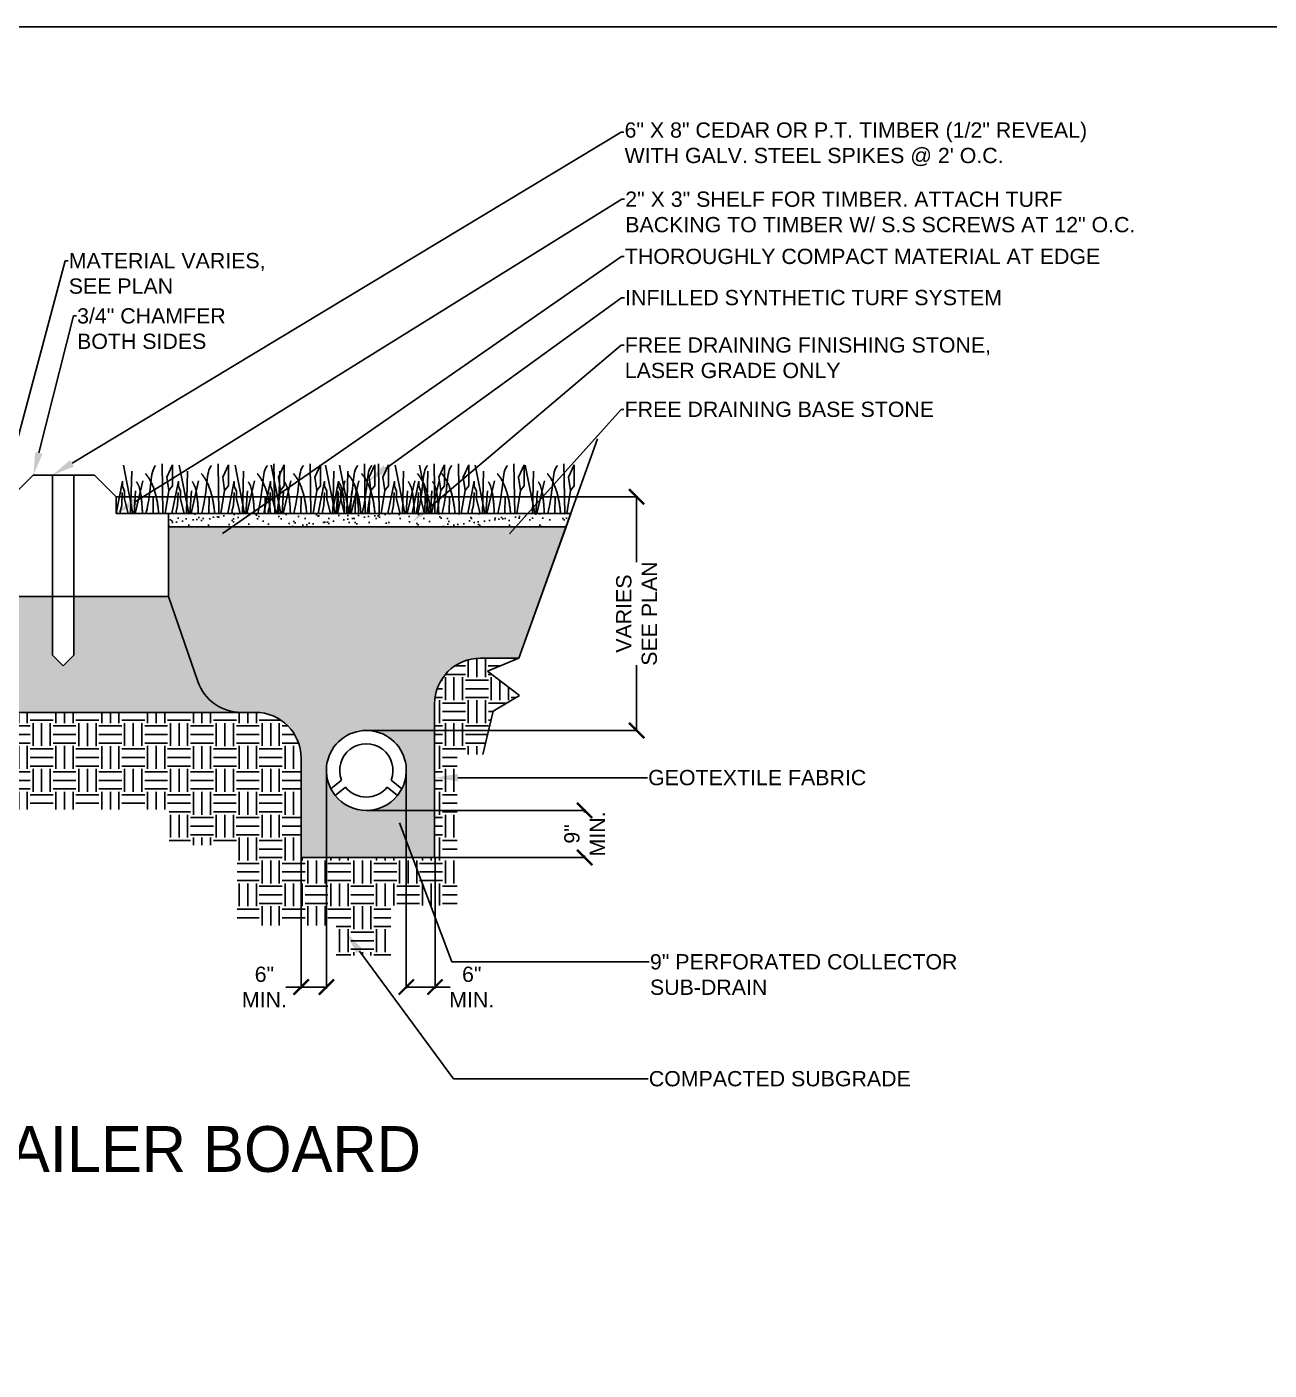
# Model space of a CAD drawing. Header units: inches. Extents: x 0 to 21.9, y 0 to 8.2.
# Drawn here: x 1.794 to 5.222, y 4.477 to 8.185 of the extents above; entities that cross this region are included whole.
import ezdxf
from ezdxf import colors
from ezdxf.entities.mleader import LeaderData, LeaderLine
from ezdxf.math import Vec2, Vec3

# ---------------------------------------------------------------- set-up
doc = ezdxf.new("R2010")
doc.units = ezdxf.units.IN
doc.header["$LTSCALE"] = 0.25
doc.header["$MEASUREMENT"] = 0
doc.linetypes.add('ACAD_ISO03W100', pattern=[30, 12, -18])
doc.linetypes.add('ACAD_ISO04W100', pattern=[30, 24, -3, 0, -3])
doc.layers.add('detail', color=7, linetype='Continuous')
doc.styles.add('Annotative', font='arial.ttf')
doc.styles.get("Standard").update_dxf_attribs({"font": 'bgothl.ttf'})
doc.dimstyles.new('Copy of Standard', dxfattribs={"dimtxt": 2, "dimasz": 2, "dimexe": 0.18, "dimexo": 0.0625, "dimgap": 0.09, "dimtad": 0, "dimdec": 4, "dimzin": 0, "dimdsep": 46, "dimlunit": 4, "dimtxsty": 'Standard', "dimblk": 'ARCHTICK', "dimcen": 0.09, "dimadec": 0, "dimazin": 0, "dimtfac": 1, "dimtdec": 4, "dimtofl": 0, "dimtmove": 0, "dimatfit": 3, "dimfxl": 1, "dimtolj": 1, "dimtzin": 0, "dimarcsym": 0})

# ---------------------------------------------------------------- blocks, each defined once
blk = doc.blocks.new('_ArchTick')
at = {"color": 0, "linetype": 'ByBlock', "const_width": 0.15}
blk.add_lwpolyline([(-0.5, -0.5), (0.5, 0.5)], dxfattribs=at)
blk = doc.blocks.new('*D14')
at = {"color": 0, "lineweight": -2, "transparency": 16777216}
for p, q in [((2.0415, 6.888), (3.4806, 6.888)), ((3.4768, 6.888), (3.4768, 6.7075)), ((3.4768, 6.2428), (3.4768, 6.4232)), ((2.7323, 6.2428), (3.4806, 6.2428))]:
    blk.add_line(p, q, dxfattribs=at)
at = {"layer": 'Defpoints', "color": 0, "transparency": 16777216}
for p in [(2.0402, 6.888), (2.731, 6.2428), (3.4768, 6.2428)]:
    blk.add_point(p, dxfattribs=at)
at = {"color": 0, "lineweight": -2, "transparency": 16777216, "xscale": 0.04214501527345906, "yscale": 0.04214501527345906, "zscale": 0.04214501527345906}
for p, rotation in [((3.4768, 6.888), 90), ((3.4768, 6.2428), 270)]:
    blk.add_blockref('_ArchTick', p, dxfattribs=dict(at, rotation=rotation))
at = {"color": 0, "transparency": 16777216, "insert": (3.4768, 6.5654), "char_height": 0.04215, "attachment_point": 5, "rotation": 90, "style": 'Annotative'}
blk.add_mtext('\\A1;VARIES\\PSEE PLAN', dxfattribs=at)
blk = doc.blocks.new('*D15')
at = {"color": 0, "lineweight": -2, "transparency": 16777216}
for p, q in [((2.7323, 6.0222), (3.3371, 6.0222)), ((3.3333, 6.0222), (3.3333, 6.0165)), ((3.3333, 5.8922), (3.3333, 5.8979)), ((2.9205, 5.8922), (3.3371, 5.8922))]:
    blk.add_line(p, q, dxfattribs=at)
at = {"layer": 'Defpoints', "color": 0, "transparency": 16777216}
for p in [(2.731, 6.0222), (2.9192, 5.8922), (3.3333, 5.8922)]:
    blk.add_point(p, dxfattribs=at)
at = {"color": 0, "lineweight": -2, "transparency": 16777216, "xscale": 0.04214501527345906, "yscale": 0.04214501527345906, "zscale": 0.04214501527345906}
for p, rotation in [((3.3333, 6.0222), 90), ((3.3333, 5.8922), 270)]:
    blk.add_blockref('_ArchTick', p, dxfattribs=dict(at, rotation=rotation))
at = {"color": 0, "transparency": 16777216, "insert": (3.3333, 5.9572), "char_height": 0.04215, "attachment_point": 5, "rotation": 90, "style": 'Annotative'}
blk.add_mtext('\\A1;9"\\PMIN.', dxfattribs=at)
blk = doc.blocks.new('*D16')
at = {"color": 0, "lineweight": -2, "transparency": 16777216}
for p, q in [((2.8413, 6.1312), (2.8413, 5.5309)), ((2.9205, 5.8909), (2.9205, 5.5309)), ((2.8413, 5.5347), (2.9205, 5.5347)), ((2.9205, 5.5347), (2.9627, 5.5347))]:
    blk.add_line(p, q, dxfattribs=at)
at = {"layer": 'Defpoints', "color": 0, "transparency": 16777216}
for p in [(2.8413, 6.1325), (2.9205, 5.8922), (2.9205, 5.5347)]:
    blk.add_point(p, dxfattribs=at)
at = {"color": 0, "lineweight": -2, "transparency": 16777216, "xscale": 0.04214501527345906, "yscale": 0.04214501527345906, "zscale": 0.04214501527345906, "rotation": 180}
blk.add_blockref('_ArchTick', (2.8413, 5.5347), dxfattribs=at)
at = {"color": 0, "lineweight": -2, "transparency": 16777216, "xscale": 0.04214501527345906, "yscale": 0.04214501527345906, "zscale": 0.04214501527345906}
blk.add_blockref('_ArchTick', (2.9205, 5.5347), dxfattribs=at)
at = {"color": 0, "transparency": 16777216, "insert": (3.0219, 5.5347), "char_height": 0.04215, "attachment_point": 5, "style": 'Annotative'}
blk.add_mtext('\\A1;6"\\PMIN.', dxfattribs=at)
blk = doc.blocks.new('*D17')
at = {"color": 0, "lineweight": -2, "transparency": 16777216}
for p, q in [((2.6207, 6.1312), (2.6207, 5.5309)), ((2.5511, 5.8909), (2.5511, 5.5309)), ((2.5511, 5.5347), (2.509, 5.5347)), ((2.6207, 5.5347), (2.5511, 5.5347))]:
    blk.add_line(p, q, dxfattribs=at)
at = {"layer": 'Defpoints', "color": 0, "transparency": 16777216}
for p in [(2.6207, 6.1325), (2.5511, 5.8922), (2.5511, 5.5347)]:
    blk.add_point(p, dxfattribs=at)
at = {"color": 0, "lineweight": -2, "transparency": 16777216, "xscale": 0.04214501527345906, "yscale": 0.04214501527345906, "zscale": 0.04214501527345906, "rotation": 180}
blk.add_blockref('_ArchTick', (2.5511, 5.5347), dxfattribs=at)
at = {"color": 0, "lineweight": -2, "transparency": 16777216, "xscale": 0.04214501527345906, "yscale": 0.04214501527345906, "zscale": 0.04214501527345906}
blk.add_blockref('_ArchTick', (2.6207, 5.5347), dxfattribs=at)
at = {"color": 0, "transparency": 16777216, "insert": (2.4497, 5.5347), "char_height": 0.04215, "attachment_point": 5, "style": 'Annotative'}
blk.add_mtext('\\A1;6"\\PMIN.', dxfattribs=at)

msp = doc.modelspace()

# ---------------------------------------------------------------- hatches: boundary and pattern name
h = msp.add_hatch()
h.set_pattern_fill('AR-SAND', color=256)
h.set_pattern_definition([(37.5, (-3876.591798, 339.93312), (-0.00132742802, 0.0406030086), [0, -0.0320302116, 0, -0.03582326298, 0, -0.0342428249]), (7.5, (-3876.5918, 339.93312), (0.0372936331, 0.0594696945), [0, -0.01727945626, 0, -0.02886933546, 0, -0.0110630665]), (327.5, (-3876.617717, 339.93312), (0.06562277816, 0.00011925045), [0, -0.01053625382, 0, -0.03793051375, 0, -0.04952039295]), (317.5, (-3876.61772, 339.93312), (0.0633466258, 0.01849482504), [0, -0.0052681269, 0, -0.024865559, 0, -0.0284478853])])
h.paths.add_polyline_path([(2.184738, 6.8052451), (3.2820224, 6.8052451), (3.2951456, 6.8418558), (2.184738, 6.8418558)])
h = msp.add_hatch()
h.set_pattern_fill('GRAVEL', color=251, scale=4.8)
h.set_pattern_definition([(228.0127875, (-3876.5189714, 340.034269), (-0.80918429325, -0.910332329907), [0.0136080523, -1.347199606]), (184.96974073, (-3876.5280748, 340.024154), (1.2137764398756, 0.1011480366563), [0.023351845, -2.3118319156]), (132.51044708, (-3876.551339, 340.022131), (1.011480366563, -1.112628403219), [0.0164656866, -1.6301050558]), (267.273689, (-3876.5907865, 339.996844), (0.1011480366563, 2.022960733126), [0.021265161, -2.1052505317]), (292.83365418, (-3876.591798, 339.975603), (-0.5057401832815, 1.2137764398756), [0.0208521735, -2.0643680213]), (357.273689, (-3876.583706, 339.9563847), (-2.022960733126, 0.1011480366563), [0.021265161, -2.1052505317]), (37.69424047, (-3876.562465, 339.9553732), (-1.314924476532, -1.011480366563), [0.0281220875, -2.78408439]), (72.25532837, (-3876.5402125, 339.9725684), (0.708036256594, 2.2252568064386), [0.0265501458, -2.6284653993]), (121.42956562, (-3876.5321207, 339.9978554), (-0.8091842932504, 1.314924476532), [0.0213371783, -2.1123829924]), (175.2363583, (-3876.543247, 340.016062), (1.11262840322, -0.101148036656), [0.024359684, -1.193623966]), (222.3974378, (-3876.5675225, 340.018085), (-1.2137764398756, -1.1126284032193), [0.0315023537, -3.1187353452]), (138.81407483, (-3876.49065, 339.995832), (-0.708036256594, 0.606888219938), [0.0107521374, -1.064466241]), (171.46923439, (-3876.498742, 340.002913), (1.314924476532, -0.2022960733126), [0.0204558755, -2.0251365706]), (225, (-3876.51897, 340.00595), (-1e-17, -0.1011480367), [0.0143044565, -0.1287404688]), (203.1985905, (-3876.526052, 340.018085), (0.50574018328, 0.202296073313), [0.0077032322, -0.762617265]), (291.8014095, (-3876.533132, 340.01505), (-0.10114803666, 0.30344410997), [0.010893947, -0.5338049003]), (30.96375653, (-3876.529086, 340.004936), (0.30344410997, 0.20229607331), [0.017693725, -0.572095611]), (161.5650512, (-3876.513914, 340.01404), (0.2022960733, -0.10114803666), [0.0127943163, -0.3070638604]), (16.38954033, (-3876.591798, 340.0150505), (1.011480366563, 0.303444109969), [0.017923432, -1.774424344]), (70.34617594, (-3876.574603, 340.020108), (-0.404592146625, -1.11262840322), [0.0150367683, -1.4886368983]), (293.1985905, (-3876.513914, 340.034269), (-0.202296073313, 0.50574018328), [0.0154063632, -0.754914134]), (343.61045967, (-3876.507845, 340.020108), (-1.011480366563, 0.303444109969), [0.017923432, -1.774424344]), (339.44395478, (-3876.591798, 339.952339), (-0.50574018328, 0.202296073313), [0.0172841765, -0.8469250275]), (294.77514057, (-3876.575614, 339.94627), (-0.505740183282, 1.112628403219), [0.0144821736, -1.4337373162]), (66.8014095, (-3876.512903, 339.93312), (0.202296073313, 0.50574018328), [0.0154063632, -0.754914134]), (17.35402464, (-3876.5068337, 339.9472813), (-1.314924476532, -0.404592146625), [0.0169555465, -1.678594516]), (69.44395478, (-3876.562465, 339.933121), (-0.202296073313, -0.50574018328), [0.0086420883, -0.8555671158]), (101.3099325, (-3876.518971, 339.93312), (-0.10114803666, 0.40459214663), [0.0051575384, -0.5105982743]), (165.9637565, (-3876.519983, 339.938178), (0.30344410997, -0.10114803666), [0.0208521735, -0.3961918655]), (186.00900596, (-3876.5402125, 339.9432354), (1.011480366563, 0.101148036656), [0.0193243324, -1.9131061946]), (303.6900675, (-3876.529086, 339.995832), (-0.10114803666, 0.20229607331), [0.0145877721, -0.3501066604]), (353.15722659, (-3876.5209944, 339.9836946), (1.719516623157, -0.2022960733126), [0.0254684687, -2.521374018]), (60.9453959, (-3876.495707, 339.98066), (-0.404592146625, -0.708036256594), [0.0104137973, -1.0309689776]), (90, (-3876.49065, 339.98976), (-0.1011480367, 0.1011480367), [0.0060688822, -0.0950791545]), (120.25643716, (-3876.5422355, 339.94627), (0.404592146625, -0.708036256594), [0.0140518898, -1.391141544]), (48.0127875, (-3876.549316, 339.958408), (0.80918429325, 0.910332329907), [0.0272161045, -1.3335915538]), (0, (-3876.53111, 339.97864), (0.1011480367, 0.1011480367), [0.0262984895, -0.074849547]), (325.30484647, (-3876.504811, 339.978637), (1.011480366563, -0.708036256594), [0.0159929207, -1.5832979628]), (254.0546041, (-3876.491661, 339.969534), (-0.101148036656, -0.404592146625), [0.0147273564, -0.7216414655]), (207.64597536, (-3876.4957074, 339.955373), (-1.9218126964697, -1.011480366563), [0.0239786593, -2.373891235]), (175.42607874, (-3876.5169485, 339.944247), (-1.314924476532, 0.1011480366563), [0.0253678264, -2.5114120272])])
h.paths.add_polyline_path([(3.2820224, 6.8052451), (2.184738, 6.8052451), (2.184738, 6.6124089), (2.2661652, 6.3777086, 0.319459194), (2.3856155, 6.2927158), (2.4246896, 6.2927158, -0.414213562), (2.5511247, 6.1662807), (2.5511247, 5.8922133), (2.9191945, 5.8922133), (2.9191945, 6.3159754, -0.414213562), (3.0456295, 6.4424105), (3.1519626, 6.4424105)])
h.paths.add_polyline_path([(2.8289931, 6.0819365), (2.8167394, 6.0631499, -0.477502762), (2.6451906, 6.0631499), (2.6329369, 6.0819365, -1.640800643)], flags=16)
h.paths.add_polyline_path([(2.8289931, 6.0819365), (2.7994781, 6.1057953, 1.462788774), (2.6624518, 6.1057953), (2.6329369, 6.0819365, -1.640800643)], flags=0)
h.paths.add_polyline_path([(2.6737827, 6.0862627, 0.477502762), (2.7881473, 6.0862627), (2.8167394, 6.0631499, -0.477502762), (2.6451906, 6.0631499)], flags=0)
h = msp.add_hatch()
h.set_pattern_fill('GRAVEL', color=251, scale=3)
h.set_pattern_definition([(228.0127875, (-3876.5462814, 339.996338), (-0.5057401832815, -0.5689577061917), [0.0085050327, -0.8419997538]), (184.96974073, (-3876.551971, 339.9900164), (0.7586102749223, 0.0632175229102), [0.0145949031, -1.4448949472]), (132.51044708, (-3876.566511, 339.988752), (0.632175229102, -0.695392752012), [0.0102910541, -1.0188156599]), (267.27368901, (-3876.591166, 339.9729477), (0.0632175229102, 1.2643504582038), [0.0132907256, -1.3157815823]), (292.83365418, (-3876.591798, 339.959672), (-0.316087614551, 0.7586102749223), [0.0130326084, -1.2902300133]), (357.27368901, (-3876.5867406, 339.9476606), (-1.2643504582038, 0.0632175229102), [0.0132907256, -1.3157815823]), (37.69424047, (-3876.573465, 339.9470285), (-0.8218277978325, -0.6321752291019), [0.0175763047, -1.7400527437]), (72.255328375, (-3876.559557, 339.9577755), (0.4425226603713, 1.3907855040241), [0.0165938412, -1.6427908746]), (121.429565615, (-3876.5544997, 339.9735798), (-0.5057401832815, 0.8218277978325), [0.0133357365, -1.3202393703]), (175.23635831, (-3876.5614536, 339.984959), (0.695392752012, -0.06321752291), [0.0152248025, -0.7460149787]), (222.3974378, (-3876.5766258, 339.9862233), (-0.7586102749223, -0.6953927520121), [0.0196889711, -1.9492095908]), (138.81407483, (-3876.5285805, 339.9723155), (-0.442522660371, 0.379305137461), [0.0067200859, -0.6652914006]), (171.46923439, (-3876.533638, 339.9767407), (0.8218277978325, -0.1264350458204), [0.0127849222, -1.2657103566]), (225, (-3876.54628, 339.978637), (-7e-18, -0.0632175229), [0.0089402853, -0.080462793]), (203.19859051, (-3876.550707, 339.986223), (0.316087614551, 0.12643504582), [0.0048145201, -0.4766357907]), (291.8014095, (-3876.555132, 339.984327), (-0.06321752291, 0.18965256873), [0.0068087169, -0.3336280627]), (30.96375653, (-3876.552603, 339.978005), (0.18965256873, 0.12643504582), [0.0110585781, -0.3575597569]), (161.5650512, (-3876.54312, 339.983695), (0.12643504582, -0.06321752291), [0.0079964477, -0.1919149127]), (16.38954033, (-3876.591798, 339.9843268), (0.632175229102, 0.1896525687306), [0.0112021451, -1.109015215]), (70.34617594, (-3876.581051, 339.9874877), (-0.252870091641, -0.6953927520123), [0.0093979802, -0.9303980614]), (293.19859051, (-3876.5431205, 339.996338), (-0.12643504582, 0.316087614551), [0.009628977, -0.4718213338]), (343.61045967, (-3876.5393275, 339.9874877), (-0.632175229102, 0.1896525687306), [0.0112021451, -1.109015215]), (339.44395478, (-3876.591798, 339.945132), (-0.316087614551, 0.12643504582), [0.0108026103, -0.5293281422]), (294.77514057, (-3876.5816832, 339.941339), (-0.316087614551, 0.695392752012), [0.0090513585, -0.8960858226]), (66.80140949, (-3876.542488, 339.933121), (0.12643504582, 0.316087614551), [0.009628977, -0.4718213338]), (17.35402464, (-3876.5386953, 339.941971), (-0.8218277978325, -0.2528700916408), [0.0105972166, -1.0491215725]), (69.44395478, (-3876.573465, 339.9331206), (-0.12643504582, -0.316087614551), [0.0054013052, -0.5347294474]), (101.30993247, (-3876.546281, 339.93312), (-0.06321752291, 0.25287009164), [0.0032234615, -0.3191239214]), (165.96375653, (-3876.546914, 339.936281), (0.18965256873, -0.06321752291), [0.0130326084, -0.2476199159]), (186.00900596, (-3876.559557, 339.9394424), (0.632175229102, 0.0632175229102), [0.0120777078, -1.1956913716]), (303.69006753, (-3876.552603, 339.972315), (-0.06321752291, 0.12643504582), [0.0091173576, -0.2188166628]), (353.15722659, (-3876.5475458, 339.9647294), (1.0746978894732, -0.1264350458204), [0.015917793, -1.5758587613]), (60.9453959, (-3876.5317414, 339.962833), (-0.252870091641, -0.442522660371), [0.0065086233, -0.644355611]), (90, (-3876.52858, 339.96852), (-0.0632175229, 0.0632175229), [0.0037930514, -0.0594244715]), (120.25643716, (-3876.5608214, 339.941339), (0.252870091641, -0.4425226603713), [0.0087824312, -0.869463465]), (48.0127875, (-3876.5652467, 339.948925), (0.5057401832815, 0.5689577061917), [0.0170100653, -0.8334947211]), (0, (-3876.55387, 339.96157), (0.0632175229, 0.0632175229), [0.016436556, -0.046780967]), (325.30484647, (-3876.537431, 339.9615685), (0.632175229102, -0.4425226603713), [0.0099955754, -0.9895612267]), (254.0546041, (-3876.529213, 339.955879), (-0.06321752291, -0.25287009164), [0.0092045978, -0.4510259159]), (207.645975364, (-3876.5317414, 339.9470285), (-1.2011329352936, -0.6321752291019), [0.0149866621, -1.4836820218]), (175.42607874, (-3876.545017, 339.9400745), (-0.8218277978324, 0.0632175229102), [0.0158548915, -1.569632517])])
edge = h.paths.add_edge_path()
edge.add_line((2.184738, 6.6124089), (1.7525984, 6.6124089))
edge.add_line((1.7525984, 6.6124089), (1.7525984, 6.7225113))
edge.add_line((1.7525984, 6.7225113), (1.3139083, 6.7225113))
edge.add_line((1.3139083, 6.7225113), (1.2330288, 6.4968778))
edge.add_line((1.2330288, 6.4968778), (1.6500425, 6.4968778))
edge.add_line((1.6500425, 6.4968778), (1.6500425, 6.4191508))
edge.add_arc((1.7764776, 6.4191508), 0.126435, 180, 270)
edge.add_line((1.7764776, 6.2927158), (2.3856155, 6.2927158))
edge.add_arc((2.3856155, 6.4191508), 0.126435, 199.1337618, 270, ccw=False)
edge.add_line((2.2661652, 6.3777086), (2.184738, 6.6124089))
h.paths.add_polyline_path([(1.8646518, 6.4508675), (1.8646518, 6.6124089), (1.9242539, 6.6124089), (1.9242539, 6.4508675), (1.8944529, 6.4210665)], flags=16)
h = msp.add_hatch()
h.set_pattern_fill('EARTH', color=22, scale=12)
h.set_pattern_definition([(0, (-3876.5918, 339.93312), (0.0632175229, 0.0632175229), [0.063217523, -0.063217523]), (0, (-3876.5918, 339.95683), (0.0632175229, 0.0632175229), [0.063217523, -0.063217523]), (0, (-3876.5918, 339.980534), (0.0632175229, 0.0632175229), [0.063217523, -0.063217523]), (90, (-3876.583896, 339.988436), (-0.0632175229, 0.0632175229), [0.063217523, -0.063217523]), (90, (-3876.56019, 339.988436), (-0.0632175229, 0.0632175229), [0.063217523, -0.063217523]), (90, (-3876.53648, 339.988436), (-0.0632175229, 0.0632175229), [0.063217523, -0.063217523])])
edge = h.paths.add_edge_path()
edge.add_line((1.2330288, 6.4968778), (1.2135048, 6.4424105))
edge.add_line((1.2135048, 6.4424105), (1.1270969, 6.4065901))
edge.add_line((1.1270969, 6.4065901), (1.2150681, 6.3397772))
edge.add_line((1.2150681, 6.3397772), (1.1429224, 6.2958205))
edge.add_line((1.1429224, 6.2958205), (1.0760688, 6.0250482))
edge.add_line((1.0760688, 6.0250482), (2.1867893, 6.0250482))
edge.add_line((2.1867893, 6.0250482), (2.1867893, 5.926237))
edge.add_line((2.1867893, 5.926237), (2.3743535, 5.926237))
edge.add_line((2.3743535, 5.926237), (2.3743535, 5.7049635))
edge.add_line((2.3743535, 5.7049635), (2.6478872, 5.7049635))
edge.add_line((2.6478872, 5.7049635), (2.6478872, 5.6216608))
edge.add_line((2.6478872, 5.6216608), (2.7989809, 5.6216608))
edge.add_line((2.7989809, 5.6216608), (2.7989809, 5.7596308))
edge.add_line((2.7989809, 5.7596308), (2.9813381, 5.7596308))
edge.add_line((2.9813381, 5.7596308), (2.9813381, 6.1768948))
edge.add_line((2.9813381, 6.1768948), (3.0520175, 6.1768948))
edge.add_line((3.0520175, 6.1768948), (3.0813802, 6.2958205))
edge.add_line((3.0813802, 6.2958205), (3.1535258, 6.3397772))
edge.add_line((3.1535258, 6.3397772), (3.0655547, 6.4065901))
edge.add_line((3.0655547, 6.4065901), (3.1519626, 6.4424105))
edge.add_line((3.1519626, 6.4424105), (3.0456295, 6.4424105))
edge.add_arc((3.0456295, 6.3159754), 0.126435, 90, 180)
edge.add_line((2.9191945, 6.3159754), (2.9191945, 5.8922133))
edge.add_line((2.9191945, 5.8922133), (2.5511247, 5.8922133))
edge.add_line((2.5511247, 5.8922133), (2.5511247, 6.1662807))
edge.add_arc((2.4246896, 6.1662807), 0.126435, 0, 90)
edge.add_line((2.4246896, 6.2927158), (2.3856155, 6.2927158))
edge.add_line((2.3856155, 6.2927158), (1.7764776, 6.2927158))
edge.add_arc((1.7764776, 6.4191508), 0.126435, 180, 270, ccw=False)
edge.add_line((1.6500425, 6.4191508), (1.6500425, 6.4968778))
edge.add_line((1.6500425, 6.4968778), (1.2330288, 6.4968778))

# ---------------------------------------------------------------- linework, layer by layer
at = {"color": 7, "lineweight": 30}
for p, q in [((3.1519626, 6.4424105), (3.3688985, 7.0476081)), ((2.0401807, 6.8418558), (2.184738, 6.8418558)), ((2.184738, 6.8418558), (3.2951456, 6.8418558)), ((2.184738, 6.8052451), (3.2820224, 6.8052451)), ((3.1519626, 6.4424105), (3.0655547, 6.4065901)), ((3.0655547, 6.4065901), (3.1535258, 6.3397772)), ((3.1535258, 6.3397772), (3.0813802, 6.2958205)), ((3.0813802, 6.2958205), (3.0520175, 6.1768948))]:
    msp.add_line(p, q, dxfattribs=at)
at = {"color": 92}
for p, q in [((2.0604382, 6.9747448), (2.0866865, 6.8418558)), ((2.16757, 6.9786734), (2.169538, 6.8418558)), ((2.1960732, 6.9762176), (2.1803459, 6.9423338)), ((2.1960732, 6.9762176), (2.1960732, 6.9590308)), ((2.2146773, 6.9747448), (2.2409256, 6.8418558)), ((2.3218091, 6.9786734), (2.3237771, 6.8418558)), ((2.3503123, 6.9762176), (2.334585, 6.9423338)), ((2.3503123, 6.9762176), (2.3503123, 6.9590308)), ((2.3689163, 6.9747448), (2.3951647, 6.8418558)), ((2.4687164, 6.9747448), (2.4949648, 6.8418558)), ((2.4760482, 6.9786734), (2.4780162, 6.8418558)), ((2.5045514, 6.9762176), (2.4888241, 6.9423338)), ((2.5045514, 6.9762176), (2.5045514, 6.9590308)), ((2.5758482, 6.9786734), (2.5778162, 6.8418558)), ((2.6043514, 6.9762176), (2.5886241, 6.9423338)), ((2.6043514, 6.9762176), (2.6043514, 6.9590308)), ((2.6184151, 6.9747448), (2.6446635, 6.8418558)), ((2.6569509, 6.9747448), (2.6831993, 6.8418558)), ((2.7255469, 6.9786734), (2.7275149, 6.8418558)), ((2.7540502, 6.9762176), (2.7383229, 6.9423338)), ((2.7540502, 6.9762176), (2.7540502, 6.9590308)), ((2.7640827, 6.9786734), (2.7660507, 6.8418558)), ((2.7925859, 6.9762176), (2.7768586, 6.9423338)), ((2.7925859, 6.9762176), (2.7925859, 6.9590308)), ((2.8107741, 6.9747448), (2.8370224, 6.8418558)), ((2.8779437, 6.9747448), (2.9041921, 6.8418558)), ((2.9179059, 6.9786734), (2.9198739, 6.8418558)), ((2.9464091, 6.9762176), (2.9306818, 6.9423338)), ((2.9464091, 6.9762176), (2.9464091, 6.9590308)), ((2.9850755, 6.9786734), (2.9870435, 6.8418558)), ((3.0135788, 6.9762176), (2.9978515, 6.9423338)), ((3.0135788, 6.9762176), (3.0135788, 6.9590308)), ((3.031295, 6.9747448), (3.0575434, 6.8418558)), ((3.1384268, 6.9786734), (3.1403948, 6.8418558)), ((3.1669301, 6.9762176), (3.1512028, 6.9423338)), ((3.1669301, 6.9762176), (3.1669301, 6.9590308)), ((3.1692481, 6.9747448), (3.1954965, 6.8418558)), ((3.2763799, 6.9786734), (3.2783479, 6.8418558)), ((3.3048832, 6.9762176), (3.2891559, 6.9423338)), ((3.3048832, 6.9762176), (3.3048832, 6.9590308)), ((2.0835372, 6.9585399), (2.0806164, 6.8418558)), ((2.1803459, 6.9423338), (2.1857528, 6.9050124)), ((2.1960732, 6.9590308), (2.1960732, 6.9177809)), ((2.2377763, 6.9585399), (2.2348555, 6.8418558)), ((2.334585, 6.9423338), (2.3399919, 6.9050124)), ((2.3503123, 6.9590308), (2.3503123, 6.9177809)), ((2.3920154, 6.9585399), (2.3890946, 6.8418558)), ((2.4888241, 6.9423338), (2.4942309, 6.9050124)), ((2.4918155, 6.9585399), (2.4888946, 6.8418558)), ((2.5045514, 6.9590308), (2.5045514, 6.9177809)), ((2.5886241, 6.9423338), (2.594031, 6.9050124)), ((2.6043514, 6.9590308), (2.6043514, 6.9177809)), ((2.6415142, 6.9585399), (2.6385933, 6.8418558)), ((2.68005, 6.9585399), (2.6771291, 6.8418558)), ((2.7383229, 6.9423338), (2.7437297, 6.9050124)), ((2.7540502, 6.9590308), (2.7540502, 6.9177809)), ((2.7768586, 6.9423338), (2.7822655, 6.9050124)), ((2.7925859, 6.9590308), (2.7925859, 6.9177809)), ((2.8338731, 6.9585399), (2.8309523, 6.8418558)), ((2.9010428, 6.9585399), (2.898122, 6.8418558)), ((2.9306818, 6.9423338), (2.9360887, 6.9050124)), ((2.9464091, 6.9590308), (2.9464091, 6.9177809)), ((2.9978515, 6.9423338), (3.0032583, 6.9050124)), ((3.0135788, 6.9590308), (3.0135788, 6.9177809)), ((3.0543941, 6.9585399), (3.0514732, 6.8418558)), ((3.1512028, 6.9423338), (3.1566096, 6.9050124)), ((3.1669301, 6.9590308), (3.1669301, 6.9177809)), ((3.1923472, 6.9585399), (3.1894263, 6.8418558)), ((3.2891559, 6.9423338), (3.2945627, 6.9050124)), ((3.3048832, 6.9590308), (3.3048832, 6.9177809)), ((2.0401807, 6.8418558), (2.0579827, 6.9305483)), ((2.0574921, 6.8996111), (2.0560178, 6.8637625)), ((2.0579827, 6.9305483), (2.0579827, 6.9167979)), ((2.0579827, 6.9167979), (2.0638801, 6.9030487)), ((2.0638801, 6.9030487), (2.0638801, 6.8809504)), ((2.0943483, 6.9040306), (2.0900964, 6.8418558)), ((2.1140054, 6.932021), (2.0930205, 6.8418558)), ((2.1857528, 6.9050124), (2.1755389, 6.8418558)), ((2.1960732, 6.9177809), (2.1857528, 6.9050124)), ((2.1944198, 6.8418558), (2.2122218, 6.9305483)), ((2.2117312, 6.8996111), (2.2102569, 6.8637625)), ((2.2122218, 6.9305483), (2.2122218, 6.9167979)), ((2.2122218, 6.9167979), (2.2181192, 6.9030487)), ((2.2181192, 6.9030487), (2.2181192, 6.8809504)), ((2.2485874, 6.9040306), (2.2443355, 6.8418558)), ((2.2682445, 6.932021), (2.2472596, 6.8418558)), ((2.3399919, 6.9050124), (2.329778, 6.8418558)), ((2.3503123, 6.9177809), (2.3399919, 6.9050124)), ((2.3486589, 6.8418558), (2.3664609, 6.9305483)), ((2.3659703, 6.8996111), (2.364496, 6.8637625)), ((2.3664609, 6.9305483), (2.3664609, 6.9167979)), ((2.3664609, 6.9167979), (2.3723583, 6.9030487)), ((2.3723583, 6.9030487), (2.3723583, 6.8809504)), ((2.4028264, 6.9040306), (2.3985745, 6.8418558)), ((2.4224836, 6.932021), (2.4014987, 6.8418558)), ((2.448459, 6.8418558), (2.4662609, 6.9305483)), ((2.4657703, 6.8996111), (2.464296, 6.8637625)), ((2.4662609, 6.9305483), (2.4662609, 6.9167979)), ((2.4662609, 6.9167979), (2.4721583, 6.9030487)), ((2.4721583, 6.9030487), (2.4721583, 6.8809504)), ((2.4942309, 6.9050124), (2.4840171, 6.8418558)), ((2.5045514, 6.9177809), (2.4942309, 6.9050124)), ((2.5026265, 6.9040306), (2.4983746, 6.8418558)), ((2.5222836, 6.932021), (2.5012988, 6.8418558)), ((2.594031, 6.9050124), (2.5838171, 6.8418558)), ((2.6043514, 6.9177809), (2.594031, 6.9050124)), ((2.5981577, 6.8418558), (2.6159596, 6.9305483)), ((2.6154691, 6.8996111), (2.6139947, 6.8637625)), ((2.6159596, 6.9305483), (2.6159596, 6.9167979)), ((2.6159596, 6.9167979), (2.621857, 6.9030487)), ((2.621857, 6.9030487), (2.621857, 6.8809504)), ((2.6366935, 6.8418558), (2.6544954, 6.9305483)), ((2.6523252, 6.9040306), (2.6480733, 6.8418558)), ((2.6719823, 6.932021), (2.6509975, 6.8418558)), ((2.6540049, 6.8996111), (2.6525305, 6.8637625)), ((2.6544954, 6.9305483), (2.6544954, 6.9167979)), ((2.6544954, 6.9167979), (2.6603928, 6.9030487)), ((2.6603928, 6.9030487), (2.6603928, 6.8809504)), ((2.690861, 6.9040306), (2.6866091, 6.8418558)), ((2.7105181, 6.932021), (2.6895333, 6.8418558)), ((2.7437297, 6.9050124), (2.7335158, 6.8418558)), ((2.7540502, 6.9177809), (2.7437297, 6.9050124)), ((2.7822655, 6.9050124), (2.7720516, 6.8418558)), ((2.7925859, 6.9177809), (2.7822655, 6.9050124)), ((2.7905166, 6.8418558), (2.8083186, 6.9305483)), ((2.807828, 6.8996111), (2.8063537, 6.8637625)), ((2.8083186, 6.9305483), (2.8083186, 6.9167979)), ((2.8083186, 6.9167979), (2.814216, 6.9030487)), ((2.814216, 6.9030487), (2.814216, 6.8809504)), ((2.8446842, 6.9040306), (2.8404323, 6.8418558)), ((2.8643413, 6.932021), (2.8433564, 6.8418558)), ((2.8576863, 6.8418558), (2.8754883, 6.9305483)), ((2.8749977, 6.8996111), (2.8735233, 6.8637625)), ((2.8754883, 6.9305483), (2.8754883, 6.9167979)), ((2.8754883, 6.9167979), (2.8813857, 6.9030487)), ((2.8813857, 6.9030487), (2.8813857, 6.8809504)), ((2.9118538, 6.9040306), (2.9076019, 6.8418558)), ((2.931511, 6.932021), (2.9105261, 6.8418558)), ((2.9360887, 6.9050124), (2.9258748, 6.8418558)), ((2.9464091, 6.9177809), (2.9360887, 6.9050124)), ((3.0032583, 6.9050124), (2.9930445, 6.8418558)), ((3.0135788, 6.9177809), (3.0032583, 6.9050124)), ((3.0110376, 6.8418558), (3.0288395, 6.9305483)), ((3.028349, 6.8996111), (3.0268746, 6.8637625)), ((3.0288395, 6.9305483), (3.0288395, 6.9167979)), ((3.0288395, 6.9167979), (3.0347369, 6.9030487)), ((3.0347369, 6.9030487), (3.0347369, 6.8809504)), ((3.0652051, 6.9040306), (3.0609532, 6.8418558)), ((3.0848623, 6.932021), (3.0638774, 6.8418558)), ((3.1566096, 6.9050124), (3.1463957, 6.8418558)), ((3.1669301, 6.9177809), (3.1566096, 6.9050124)), ((3.2031582, 6.9040306), (3.1989063, 6.8418558)), ((3.2228153, 6.932021), (3.2018305, 6.8418558)), ((3.2945627, 6.9050124), (3.2843488, 6.8418558)), ((3.3048832, 6.9177809), (3.2945627, 6.9050124)), ((2.0560178, 6.8637625), (2.0515947, 6.8475575)), ((2.0638801, 6.8809504), (2.073963, 6.8418558)), ((2.1429992, 6.8892984), (2.142378, 6.8418558)), ((2.2102569, 6.8637625), (2.2058338, 6.8475575)), ((2.2181192, 6.8809504), (2.2282021, 6.8418558)), ((2.2972383, 6.8892984), (2.2966171, 6.8418558)), ((2.364496, 6.8637625), (2.3600729, 6.8475575)), ((2.3723583, 6.8809504), (2.3824412, 6.8418558)), ((2.4514774, 6.8892984), (2.4508562, 6.8418558)), ((2.464296, 6.8637625), (2.4598729, 6.8475575)), ((2.4721583, 6.8809504), (2.4822413, 6.8418558)), ((2.5512774, 6.8892984), (2.5506562, 6.8418558)), ((2.6139947, 6.8637625), (2.6095717, 6.8475575)), ((2.621857, 6.8809504), (2.63194, 6.8418558)), ((2.6525305, 6.8637625), (2.6481074, 6.8475575)), ((2.6603928, 6.8809504), (2.6704758, 6.8418558)), ((2.7009762, 6.8892984), (2.700355, 6.8418558)), ((2.7395119, 6.8892984), (2.7388907, 6.8418558)), ((2.8063537, 6.8637625), (2.8019306, 6.8475575)), ((2.814216, 6.8809504), (2.8242989, 6.8418558)), ((2.8735233, 6.8637625), (2.8691003, 6.8475575)), ((2.8813857, 6.8809504), (2.8914686, 6.8418558)), ((2.8933351, 6.8892984), (2.8927139, 6.8418558)), ((2.9605048, 6.8892984), (2.9598836, 6.8418558)), ((3.0268746, 6.8637625), (3.0224516, 6.8475575)), ((3.0347369, 6.8809504), (3.0448199, 6.8418558)), ((3.1138561, 6.8892984), (3.1132349, 6.8418558)), ((3.2518092, 6.8892984), (3.251188, 6.8418558)), ((2.0515947, 6.8475575), (2.0530205, 6.8418558)), ((2.2058338, 6.8475575), (2.2072596, 6.8418558)), ((2.3600729, 6.8475575), (2.3614987, 6.8418558)), ((2.4598729, 6.8475575), (2.4612988, 6.8418558)), ((2.6095717, 6.8475575), (2.6109975, 6.8418558)), ((2.6481074, 6.8475575), (2.6495333, 6.8418558)), ((2.8019306, 6.8475575), (2.8033564, 6.8418558)), ((2.8691003, 6.8475575), (2.8705261, 6.8418558)), ((3.0224516, 6.8475575), (3.0238774, 6.8418558))]:
    msp.add_line(p, q, dxfattribs=at)
at = {"color": 7}
for p, q in [((1.7525984, 6.8881808), (1.8119986, 6.947581)), ((1.8119986, 6.947581), (1.9805787, 6.947581)), ((1.9805787, 6.947581), (2.0401807, 6.887979)), ((2.0401807, 6.887979), (2.0401807, 6.8418558)), ((2.184738, 6.8418558), (2.184738, 6.6124089)), ((2.184738, 6.8418558), (2.184738, 6.8052451)), ((3.2820224, 6.8052451), (3.2951456, 6.8418558)), ((2.184738, 6.6124089), (2.184738, 6.8052451)), ((3.1519626, 6.4424105), (3.2820224, 6.8052451)), ((2.184738, 6.6124089), (1.7525984, 6.6124089)), ((1.8646518, 6.6124089), (1.9242539, 6.6124089)), ((1.8944529, 6.4210665), (1.8646518, 6.4508675)), ((1.9242539, 6.4508675), (1.8944529, 6.4210665)), ((3.1519626, 6.4424105), (3.0655547, 6.4065901)), ((3.0655547, 6.4065901), (3.1535258, 6.3397772)), ((3.1535258, 6.3397772), (3.0813802, 6.2958205)), ((3.0813802, 6.2958205), (3.0520175, 6.1768948)), ((2.6624518, 6.1057953), (2.6329369, 6.0819365)), ((2.6329369, 6.0819365), (2.6451906, 6.0631499)), ((2.6737827, 6.0862627), (2.6451906, 6.0631499)), ((2.7881473, 6.0862627), (2.8167394, 6.0631499)), ((2.7994781, 6.1057953), (2.8289931, 6.0819365)), ((2.8167394, 6.0631499), (2.8289931, 6.0819365))]:
    msp.add_line(p, q, dxfattribs=at)
at = {"color": 7, "linetype": 'ACAD_ISO03W100'}
for p, q in [((1.8646518, 6.6124089), (1.8646518, 6.947581)), ((1.9242539, 6.6124089), (1.9242539, 6.947581)), ((1.8646518, 6.4508675), (1.8646518, 6.6124089)), ((1.9242539, 6.6124089), (1.9242539, 6.4508675)), ((1.8646518, 6.4508675), (1.8944529, 6.4210665)), ((1.8944529, 6.4210665), (1.9242539, 6.4508675))]:
    msp.add_line(p, q, dxfattribs=at)
at = {"lineweight": 30}
msp.add_lwpolyline([(10.6562877, 8.1849139), (-0.0401623, 8.1849139), (-0.0401623, -0.042387), (10.6562877, -0.042387)], close=True, dxfattribs=at)
at = {"color": 7, "linetype": 'ACAD_ISO04W100', "lineweight": 30}
msp.add_lwpolyline([(3.1519626, 6.4424105), (3.0456295, 6.4424105, 0.414213562), (2.9191945, 6.3159754), (2.9191945, 5.8922133), (2.5511247, 5.8922133), (2.5511247, 6.1662807, 0.414213562), (2.4246896, 6.2927158), (2.3856155, 6.2927158, -0.319459194), (2.2661652, 6.3777086), (2.184738, 6.6124089)], format="xyb", dxfattribs=at)
at = {"color": 7}
msp.add_lwpolyline([(1.2330288, 6.4968778), (1.6500425, 6.4968778), (1.6500425, 6.4191508, 0.414213562), (1.7764776, 6.2927158), (2.3856155, 6.2927158)], format="xyb", dxfattribs=at)
for radius, start, end in [(0.1102943, 332.7211528, 207.2788472), (0.1102943, 332.7211528, 207.2788472), (0.0735288, 338.7150302, 201.2849698), (0.0735288, 338.7150302, 201.2849698), (0.0735288, 218.9507915, 321.0492085), (0.0735288, 218.9507915, 321.0492085), (0.1102943, 218.9507915, 321.0492085), (0.1102943, 218.9507915, 321.0492085)]:
    msp.add_arc((2.730965, 6.1324868), radius, start, end, dxfattribs=at)
at = {"color": 92}
for points, degree in [([(2.1493872, 6.9742539), (2.1328375, 6.9554809), (2.1407137, 6.9127064), (2.1226234, 6.8418558)], 3), ([(2.3036263, 6.9742539), (2.2870766, 6.9554809), (2.2949528, 6.9127064), (2.2768625, 6.8418558)], 3), ([(2.4578654, 6.9742539), (2.4413157, 6.9554809), (2.4491919, 6.9127064), (2.4311016, 6.8418558)], 3), ([(2.5576654, 6.9742539), (2.5411158, 6.9554809), (2.5489919, 6.9127064), (2.5309016, 6.8418558)], 3), ([(2.7073641, 6.9742539), (2.6908145, 6.9554809), (2.6986906, 6.9127064), (2.6806003, 6.8418558)], 3), ([(2.7458999, 6.9742539), (2.7293503, 6.9554809), (2.7372264, 6.9127064), (2.7191361, 6.8418558)], 3), ([(2.8997231, 6.9742539), (2.8831734, 6.9554809), (2.8910496, 6.9127064), (2.8729593, 6.8418558)], 3), ([(2.9668928, 6.9742539), (2.9503431, 6.9554809), (2.9582192, 6.9127064), (2.940129, 6.8418558)], 3), ([(3.120244, 6.9742539), (3.1036944, 6.9554809), (3.1115705, 6.9127064), (3.0934802, 6.8418558)], 3), ([(3.2581971, 6.9742539), (3.2416475, 6.9554809), (3.2495236, 6.9127064), (3.2314333, 6.8418558)], 3), ([(2.1213772, 6.9521556), (2.1516459, 6.9169352), (2.1581243, 6.8418558)], 2), ([(2.2756163, 6.9521556), (2.3058849, 6.9169352), (2.3123634, 6.8418558)], 2), ([(2.4298553, 6.9521556), (2.460124, 6.9169352), (2.4666025, 6.8418558)], 2), ([(2.5296554, 6.9521556), (2.5599241, 6.9169352), (2.5664025, 6.8418558)], 2), ([(2.6793541, 6.9521556), (2.7096228, 6.9169352), (2.7161013, 6.8418558)], 2), ([(2.7178899, 6.9521556), (2.7481586, 6.9169352), (2.754637, 6.8418558)], 2), ([(2.8717131, 6.9521556), (2.9019818, 6.9169352), (2.9084602, 6.8418558)], 2), ([(2.9388827, 6.9521556), (2.9691514, 6.9169352), (2.9756299, 6.8418558)], 2), ([(3.092234, 6.9521556), (3.1225027, 6.9169352), (3.1289812, 6.8418558)], 2), ([(3.2301871, 6.9521556), (3.2604558, 6.9169352), (3.2669342, 6.8418558)], 2), ([(2.0963132, 6.9290755), (2.1101941, 6.9147845), (2.1132744, 6.8418558)], 2), ([(2.2505523, 6.9290755), (2.2644332, 6.9147845), (2.2675135, 6.8418558)], 2), ([(2.4047914, 6.9290755), (2.4186723, 6.9147845), (2.4217525, 6.8418558)], 2), ([(2.5045914, 6.9290755), (2.5184723, 6.9147845), (2.5215526, 6.8418558)], 2), ([(2.6542901, 6.9290755), (2.668171, 6.9147845), (2.6712513, 6.8418558)], 2), ([(2.6928259, 6.9290755), (2.7067068, 6.9147845), (2.7097871, 6.8418558)], 2), ([(2.8466491, 6.9290755), (2.86053, 6.9147845), (2.8636103, 6.8418558)], 2), ([(2.9138187, 6.9290755), (2.9276997, 6.9147845), (2.9307799, 6.8418558)], 2), ([(3.06717, 6.9290755), (3.0810509, 6.9147845), (3.0841312, 6.8418558)], 2), ([(3.2051231, 6.9290755), (3.219004, 6.9147845), (3.2220843, 6.8418558)], 2)]:
    msp.add_open_spline(points, degree=degree, dxfattribs=at)
at = {"layer": 'detail', "color": 7, "linetype": 'Continuous'}
msp.add_lwpolyline([(-0.0401623, -0.042387), (10.6562877, -0.042387), (10.6562877, 8.1849139), (-0.0401623, 8.1849139)], close=True, dxfattribs=at)

# ---------------------------------------------------------------- texts
at = {"color": 7, "insert": (1.6227328, 5.1507843), "char_height": 0.126435046, "attachment_point": 1}
msp.add_mtext_dynamic_manual_height_columns('NAILER BOARD', width=1.352057542, gutter_width=0.2107251, heights=[0], dxfattribs=at)

# ---------------------------------------------------------------- dimensions: what is measured, and where the dimension line sits
at = {"color": 7}
for base, p1, p2, text, picture, middle in [((3.4768026, 6.2427811), (2.0401807, 6.887979), (2.730965, 6.2427811), 'VARIES\\PSEE PLAN', '*D14', (3.4768026, 6.56538)), ((3.3332812, 5.8922133), (2.730965, 6.0221924), (2.9191945, 5.8922133), '9"\\PMIN.', '*D15', (3.3332812, 5.9572029))]:
    dim = msp.add_linear_dim(base=base, p1=p1, p2=p2, angle=90, text=text, dimstyle='Copy of Standard', override={"dimscale": 0.021073, "dimlfac": 47.455197, "dimtxsty": 'Annotative'}, dxfattribs=at)
    dim.commit()
    dim.dimension.update_dxf_attribs({"geometry": picture, "text_midpoint": middle})
for base, p1, p2, picture, middle in [((2.5511247, 5.5346643), (2.6206707, 6.1324868), (2.5511247, 5.8922133), '*D17', (2.4496871, 5.5346643)), ((2.9205115, 5.5346643), (2.8412593, 6.1324868), (2.9205115, 5.8922133), '*D16', (3.021949, 5.5346643))]:
    dim = msp.add_linear_dim(base=base, p1=p1, p2=p2, text='6"\\PMIN.', dimstyle='Copy of Standard', override={"dimscale": 0.021073, "dimlfac": 47.455197, "dimtxsty": 'Annotative'}, dxfattribs=at)
    dim.commit()
    dim.dimension.update_dxf_attribs({"geometry": picture, "text_midpoint": middle})

# ---------------------------------------------------------------- leaders
ml = msp.add_multileader_mtext('Standard', dxfattribs=at)
ml.set_content('6" X 8" CEDAR OR P.T. TIMBER (1/2" REVEAL)\\PWITH GALV. STEEL SPIKES @ 2\' O.C.', color=7, style='Annotative')
ml.set_leader_properties()
ml.build(insert=Vec2(0, 0))
ml.multileader.update_dxf_attribs({"dogleg_length": 0.36, "arrow_head_size": 0.0632175})
ctx = ml.context
ctx.base_point, ctx.char_height, ctx.arrow_head_size, ctx.landing_gap_size, ctx.plane_origin = Vec3(3.4416565, 7.8939797), 0.042145015, 0.0632175, 0.0018965, Vec3(1.8646518, 6.947581)
notes = []
notes.append((ctx, [(0, (1, 1, 0), (3.4340704, 7.8939797), (1, 0), 0.0075861, [(0, [(1.8646518, 6.947581)], 0, [])])]))
ctx.mtext.insert, ctx.mtext.flow_direction = Vec3(3.443553, 7.9212475), 5
ml = msp.add_multileader_mtext('Standard', dxfattribs=at)
ml.set_content('2" X 3" SHELF FOR TIMBER. ATTACH TURF\\PBACKING TO TIMBER W/ S.S SCREWS AT 12" O.C.', color=7, style='Annotative')
ml.set_leader_properties()
ml.build(insert=Vec2(0, 0))
ml.multileader.update_dxf_attribs({"dogleg_length": 0.36, "arrow_head_size": 0.0632175})
ctx = ml.context
ctx.base_point, ctx.char_height, ctx.arrow_head_size, ctx.landing_gap_size, ctx.plane_origin = Vec3(3.4435521, 7.7089339), 0.042145015, 0.0632175, 0.0018965, Vec3(2.0401807, 6.8418558)
notes.append((ctx, [(0, (1, 1, 0), (3.435966, 7.7089339), (1, 0), 0.0075861, [(0, [(2.0401807, 6.8418558)], 0, [])])]))
ctx.mtext.insert, ctx.mtext.flow_direction = Vec3(3.4454486, 7.7303658), 5
ml = msp.add_multileader_mtext('Standard', dxfattribs=at)
ml.set_content('THOROUGHLY COMPACT MATERIAL AT EDGE', color=7, style='Annotative')
ml.set_leader_properties()
ml.build(insert=Vec2(0, 0))
ml.multileader.update_dxf_attribs({"dogleg_length": 0.36, "arrow_head_size": 0.0632175})
ctx = ml.context
ctx.base_point, ctx.char_height, ctx.arrow_head_size, ctx.landing_gap_size, ctx.plane_origin = Vec3(3.4426136, 7.5510888), 0.042145015, 0.0632175, 0.0018965, Vec3(2.2822868, 6.7502407)
notes.append((ctx, [(0, (1, 1, 0), (3.4350275, 7.5510888), (1, 0), 0.0075861, [(0, [(2.2822868, 6.7502407)], 0, [])])]))
ctx.mtext.insert, ctx.mtext.flow_direction = Vec3(3.4445102, 7.5725207), 5
ml = msp.add_multileader_mtext('Standard', dxfattribs=at)
ml.set_content('MATERIAL VARIES,\\PSEE PLAN', color=7, style='Annotative')
ml.set_leader_properties()
ml.build(insert=Vec2(0, 0))
ml.multileader.update_dxf_attribs({"dogleg_length": 0.36, "arrow_head_size": 0.0632175})
ctx = ml.context
ctx.base_point, ctx.char_height, ctx.arrow_head_size, ctx.landing_gap_size, ctx.plane_origin = Vec3(1.9079247, 7.5393668), 0.042145015, 0.0632175, 0.0018965, Vec3(1.7263575, 6.8881808)
notes.append((ctx, [(0, (1, 1, 0), (1.9003386, 7.5393668), (1, 0), 0.0075861, [(0, [(1.7263575, 6.8881808)], 0, [])])]))
ctx.mtext.insert, ctx.mtext.flow_direction = Vec3(1.9098212, 7.5607987), 5
ml = msp.add_multileader_mtext('Standard', dxfattribs=at)
ml.set_content('INFILLED SYNTHETIC TURF SYSTEM', color=7, style='Annotative')
ml.set_leader_properties()
ml.build(insert=Vec2(0, 0))
ml.multileader.update_dxf_attribs({"dogleg_length": 0.36, "arrow_head_size": 0.0632175})
ctx = ml.context
ctx.base_point, ctx.char_height, ctx.arrow_head_size, ctx.landing_gap_size, ctx.plane_origin = Vec3(3.4430697, 7.4373951), 0.042145015, 0.0632175, 0.0018965, Vec3(2.7332283, 6.9288076)
notes.append((ctx, [(0, (1, 1, 0), (3.4354835, 7.4373951), (1, 0), 0.0075861, [(0, [(2.7332283, 6.9288076)], 0, [])])]))
ctx.mtext.insert, ctx.mtext.flow_direction = Vec3(3.4449662, 7.458827), 5
ml = msp.add_multileader_mtext('Standard', dxfattribs=at)
ml.set_content('3/4" CHAMFER\\PBOTH SIDES', color=7, style='Annotative')
ml.set_leader_properties()
ml.build(insert=Vec2(0, 0))
ml.multileader.update_dxf_attribs({"dogleg_length": 0.36, "arrow_head_size": 0.0632175})
ctx = ml.context
ctx.base_point, ctx.char_height, ctx.arrow_head_size, ctx.landing_gap_size, ctx.plane_origin = Vec3(1.9309234, 7.3868875), 0.042145015, 0.0632175, 0.0018965, Vec3(1.8119986, 6.947581)
notes.append((ctx, [(0, (1, 1, 0), (1.9233373, 7.3868875), (1, 0), 0.0075861, [(0, [(1.8119986, 6.947581)], 0, [])])]))
ctx.mtext.insert, ctx.mtext.flow_direction = Vec3(1.9328199, 7.4083194), 5
ml = msp.add_multileader_mtext('Standard', dxfattribs=at)
ml.set_content('FREE DRAINING FINISHING STONE,\\PLASER GRADE ONLY', color=7, style='Annotative')
ml.set_leader_properties()
ml.build(insert=Vec2(0, 0))
ml.multileader.update_dxf_attribs({"dogleg_length": 0.36, "arrow_head_size": 0.0632175})
ctx = ml.context
ctx.base_point, ctx.char_height, ctx.arrow_head_size, ctx.landing_gap_size, ctx.plane_origin = Vec3(3.4421664, 7.3064739), 0.042145015, 0.0632175, 0.0018965, Vec3(3.0251843, 6.8211903)
notes.append((ctx, [(0, (1, 1, 0), (3.4345803, 7.3064739), (1, 0), 0.0075861, [(0, [(2.8576863, 6.818781)], 0, [])])]))
ctx.mtext.insert, ctx.mtext.flow_direction = Vec3(3.4440629, 7.3279057), 5
ml = msp.add_multileader_mtext('Standard', dxfattribs=at)
ml.set_content('FREE DRAINING BASE STONE', color=7, style='Annotative')
ml.set_leader_properties()
ml.build(insert=Vec2(0, 0))
ml.multileader.update_dxf_attribs({"dogleg_length": 0.36, "arrow_head_size": 0.0632175})
ctx = ml.context
ctx.base_point, ctx.char_height, ctx.arrow_head_size, ctx.landing_gap_size, ctx.plane_origin = Vec3(3.4418749, 7.1288885), 0.042145015, 0.0632175, 0.0018965, Vec3(3.0839878, 6.7388296)
notes.append((ctx, [(0, (1, 1, 0), (3.4342888, 7.1288885), (1, 0), 0.0075861, [(0, [(3.0839878, 6.7388296)], 0, [])])]))
ctx.mtext.insert, ctx.mtext.flow_direction = Vec3(3.4437714, 7.1503204), 5
ml = msp.add_multileader_mtext('Standard', dxfattribs=at)
ml.set_content('GEOTEXTILE FABRIC', color=7, style='Annotative')
ml.set_leader_properties()
ml.build(insert=Vec2(0, 0))
ml.multileader.update_dxf_attribs({"dogleg_length": 0.36, "arrow_head_size": 0.0632175})
ctx = ml.context
ctx.base_point, ctx.char_height, ctx.arrow_head_size, ctx.landing_gap_size, ctx.plane_origin = Vec3(3.506622, 6.1125283), 0.042145015, 0.0632175, 0.0018965, Vec3(2.9205346, 6.1125283)
notes.append((ctx, [(0, (1, 1, 0), (3.4990359, 6.1125283), (1, 0), 0.0075861, [(0, [(2.9205346, 6.1125283)], 0, [])])]))
ctx.mtext.insert, ctx.mtext.flow_direction = Vec3(3.5085185, 6.1339602), 5
ml = msp.add_multileader_mtext('Standard', dxfattribs=at)
ml.set_content('9" PERFORATED COLLECTOR\\PSUB-DRAIN', color=7, style='Annotative')
ml.set_leader_properties()
ml.build(insert=Vec2(0, 0))
ml.multileader.update_dxf_attribs({"dogleg_length": 0.36, "arrow_head_size": 0.0632175})
ctx = ml.context
ctx.base_point, ctx.char_height, ctx.arrow_head_size, ctx.landing_gap_size, ctx.plane_origin = Vec3(3.5117178, 5.603997), 0.042145015, 0.0632175, 0.0018965, Vec3(2.8000697, 6.046773)
notes.append((ctx, [(0, (1, 1, 0), (2.9672268, 5.603997), (1, 0), 0.544491, [(0, [(2.8000697, 6.046773)], 0, [])])]))
ctx.mtext.insert, ctx.mtext.flow_direction = Vec3(3.5136144, 5.6254289), 5
ml = msp.add_multileader_mtext('Standard', dxfattribs=at)
ml.set_content('COMPACTED SUBGRADE', color=7, style='Annotative')
ml.set_leader_properties()
ml.build(insert=Vec2(0, 0))
ml.multileader.update_dxf_attribs({"dogleg_length": 0.36, "arrow_head_size": 0.0632175})
ctx = ml.context
ctx.base_point, ctx.char_height, ctx.arrow_head_size, ctx.landing_gap_size, ctx.plane_origin = Vec3(3.5085185, 5.2813403), 0.042145015, 0.0632175, 0.0018965, Vec3(2.6746938, 5.6848401)
notes.append((ctx, [(0, (1, 1, 0), (2.9711452, 5.2813403), (1, 0), 0.5373733, [(0, [(2.6746938, 5.6848401)], 0, [])])]))
ctx.mtext.insert, ctx.mtext.flow_direction = Vec3(3.510415, 5.3027722), 5
for ctx, leaders in notes:
    for number, flags, end, landing, length, lines in leaders:
        leader = LeaderData()
        leader.index, (leader.has_last_leader_line, leader.has_dogleg_vector, leader.attachment_direction) = number, flags
        leader.last_leader_point, leader.dogleg_vector, leader.dogleg_length = Vec3(end), Vec3(landing), length
        for number, points, colour, breaks in lines:
            line = LeaderLine()
            line.index, line.vertices, line.color, line.breaks = number, Vec3.list(points), colors.encode_raw_color(colour), breaks
            leader.lines.append(line)
        ctx.leaders.append(leader)

doc.saveas('drawing.dxf')
